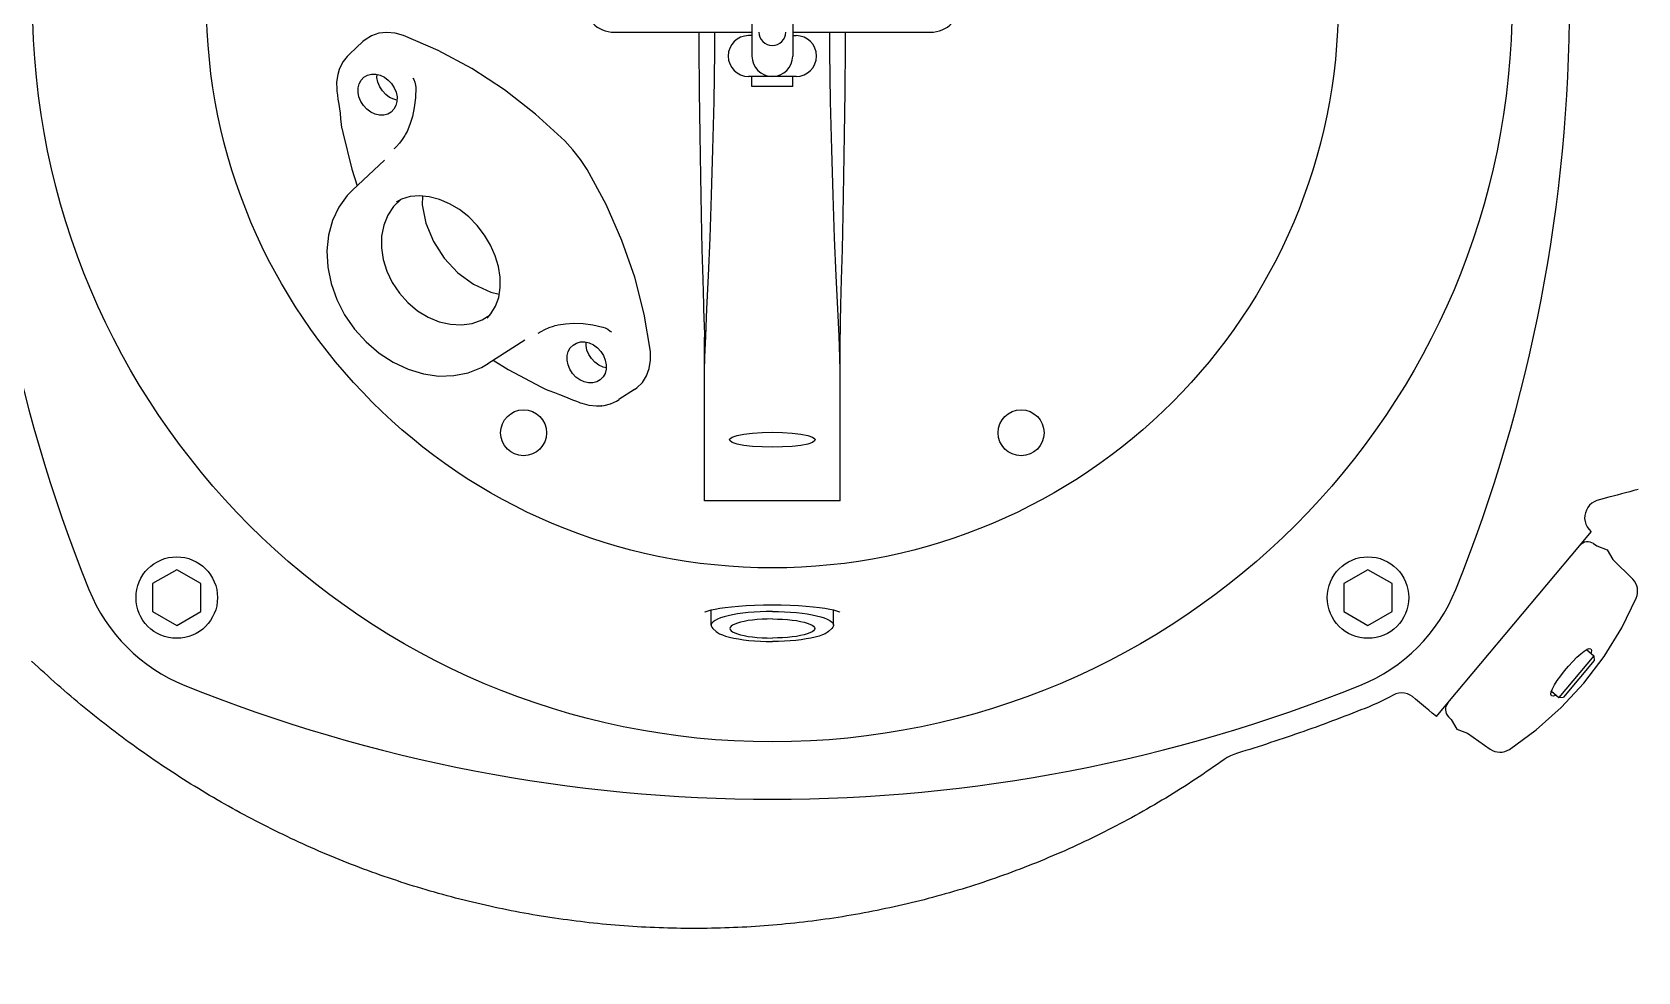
# Model space of a CAD drawing. Extents: x 0 to 216, y -5 to 280.
# Drawn here: x 119.1 to 124.65, y 199.98 to 203.22 of the extents above; entities that cross this region are included whole.
import ezdxf

# ---------------------------------------------------------------- set-up
doc = ezdxf.new("R2010")
doc.units = 0
doc.header["$LTSCALE"] = 10
doc.header["$MEASUREMENT"] = 0
doc.linetypes.add('SHORT_DASH', pattern=[0.125, 0.03125, -0.0625, 0.03125])
doc.layers.add('CADdetails-7-VERYFINE', color=7, linetype='CONTINUOUS')
doc.layers.add('CADdetails-9-EXTRAFINE', color=9, linetype='CONTINUOUS')
doc.styles.add('CADdetails-DIMENSIONS', font='ARIALN.TTF', dxfattribs={"height": 2.38})
doc.dimstyles.new('CADdetails-LEADER', dxfattribs={"dimtxt": 2.38, "dimasz": 2.38, "dimexe": 0.5, "dimexo": 1.5, "dimgap": 1, "dimtad": 0, "dimzin": 0, "dimdsep": 46, "dimtxsty": 'CADdetails-DIMENSIONS', "dimcen": 1, "dimclrd": 256, "dimclre": 256, "dimclrt": 256, "dimadec": 0, "dimazin": 0, "dimtfac": 1, "dimtdec": 4, "dimtofl": 0, "dimtmove": 0, "dimatfit": 3, "dimfxl": 1, "dimtolj": 1, "dimtzin": 0, "dimarcsym": 0})

msp = doc.modelspace()

# ---------------------------------------------------------------- linework, layer by layer
at = {"layer": 'CADdetails-9-EXTRAFINE', "linetype": 'Continuous'}
for p, q in [((121.5867, 203.2774), (121.5867, 203.1425)), ((121.7275, 203.2774), (121.7275, 203.1425)), ((120.2428, 203.1921), (120.1964, 203.1486)), ((120.2506, 203.1988), (120.2428, 203.1921)), ((120.2732, 203.2126), (120.2506, 203.1988)), ((120.2986, 203.2211), (120.2732, 203.2126)), ((120.3262, 203.2242), (120.2986, 203.2211)), ((120.3549, 203.2216), (120.3262, 203.2242)), ((120.3837, 203.2134), (120.3549, 203.2216)), ((120.5032, 203.1619), (120.3837, 203.2134)), ((121.1117, 203.2246), (121.5867, 203.2246)), ((121.4047, 203.174), (121.4045, 203.2246)), ((121.4583, 203.1568), (121.4587, 203.2246)), ((121.5867, 203.2129), (121.575, 203.2129)), ((121.7275, 203.2246), (122.2025, 203.2246)), ((121.7275, 203.2129), (121.7392, 203.2129)), ((121.8559, 203.1568), (121.8555, 203.2246)), ((121.9095, 203.174), (121.9097, 203.2246)), ((120.189, 203.1412), (120.1754, 203.1237)), ((120.1964, 203.1487), (120.189, 203.1412)), ((120.6197, 203.0991), (120.5032, 203.1619)), ((121.4058, 203.0199), (121.4047, 203.174)), ((121.4559, 202.9855), (121.4583, 203.1568)), ((121.8584, 202.9855), (121.8559, 203.1568)), ((121.9084, 203.0199), (121.9095, 203.174)), ((120.156, 203.0784), (120.1522, 203.0523)), ((120.1613, 203.0958), (120.156, 203.0784)), ((120.1645, 203.1036), (120.1613, 203.0956)), ((120.1613, 203.0956), (120.1613, 203.0958)), ((120.1754, 203.1237), (120.1645, 203.1036)), ((120.2468, 203.0693), (120.2588, 203.0762)), ((120.2588, 203.0762), (120.2725, 203.0798)), ((120.2725, 203.0798), (120.2874, 203.0799)), ((120.2874, 203.0799), (120.3025, 203.0764)), ((120.2917, 203.0679), (120.2919, 203.0788)), ((120.3025, 203.0764), (120.3172, 203.0695)), ((120.732, 203.0256), (120.6197, 203.0991)), ((121.7392, 203.0722), (121.575, 203.0722)), ((121.5867, 203.037), (121.5867, 203.0722)), ((121.7275, 203.037), (121.7275, 203.0722)), ((120.1522, 203.0523), (120.1528, 203.0267)), ((120.1528, 203.0267), (120.1534, 203.0211)), ((120.1534, 203.0211), (120.1543, 203.0138)), ((120.2265, 203.017), (120.2268, 203.0325)), ((120.2296, 203.0011), (120.2265, 203.017)), ((120.2268, 203.0325), (120.2304, 203.0469)), ((120.2304, 203.0469), (120.2372, 203.0593)), ((120.2372, 203.0593), (120.2468, 203.0693)), ((120.2948, 203.052), (120.2917, 203.0679)), ((120.3011, 203.0365), (120.2948, 203.052)), ((120.3103, 203.0222), (120.3011, 203.0365)), ((120.322, 203.0098), (120.3103, 203.0222)), ((120.3172, 203.0695), (120.3307, 203.0596)), ((120.3307, 203.0596), (120.3424, 203.0472)), ((120.3424, 203.0472), (120.3516, 203.0329)), ((120.3516, 203.0329), (120.3579, 203.0174)), ((120.3579, 203.0174), (120.361, 203.0015)), ((120.4156, 203.0677), (120.4172, 203.0647)), ((120.4172, 203.0647), (120.4186, 203.0619)), ((120.4186, 203.0619), (120.4223, 203.0525)), ((120.4223, 203.0525), (120.4247, 203.0424)), ((120.4247, 203.0424), (120.4255, 203.0339)), ((120.4255, 203.0339), (120.4247, 202.9986)), ((120.8391, 202.9422), (120.732, 203.0256)), ((121.4076, 202.8706), (121.4058, 203.0199)), ((121.7275, 203.037), (121.5867, 203.037)), ((121.9066, 202.8706), (121.9084, 203.0199)), ((120.1543, 203.0138), (120.1551, 203.0074)), ((120.1551, 203.0074), (120.157, 202.993)), ((120.157, 202.993), (120.1595, 202.9761)), ((120.1595, 202.9761), (120.162, 202.9605)), ((120.162, 202.9605), (120.1641, 202.9451)), ((120.2359, 202.9856), (120.2296, 203.0011)), ((120.2451, 202.9713), (120.2359, 202.9856)), ((120.2568, 202.9588), (120.2451, 202.9713)), ((120.3355, 202.9999), (120.322, 203.0098)), ((120.3502, 202.993), (120.3355, 202.9999)), ((120.3608, 202.9906), (120.3502, 202.993)), ((120.3571, 202.9716), (120.3503, 202.9591)), ((120.3607, 202.9859), (120.3571, 202.9716)), ((120.361, 203.0015), (120.3607, 202.9859)), ((120.4206, 202.9646), (120.414, 202.9336)), ((120.4247, 202.9986), (120.4206, 202.9646)), ((121.4521, 202.8197), (121.4559, 202.9855)), ((121.8621, 202.8197), (121.8584, 202.9855)), ((120.1641, 202.9451), (120.166, 202.9261)), ((120.166, 202.9261), (120.1682, 202.9057)), ((120.1682, 202.9057), (120.1697, 202.8962)), ((120.2703, 202.949), (120.2568, 202.9588)), ((120.285, 202.9421), (120.2703, 202.949)), ((120.3001, 202.9386), (120.285, 202.9421)), ((120.3149, 202.9386), (120.3001, 202.9386)), ((120.3287, 202.9422), (120.3149, 202.9386)), ((120.3407, 202.9492), (120.3287, 202.9422)), ((120.3503, 202.9591), (120.3407, 202.9492)), ((120.4053, 202.9056), (120.3955, 202.8822)), ((120.414, 202.9336), (120.4053, 202.9056)), ((120.94, 202.8496), (120.8391, 202.9422)), ((120.1697, 202.8962), (120.1702, 202.8936)), ((120.1702, 202.8936), (120.1733, 202.8783)), ((120.1733, 202.8783), (120.2046, 202.7522)), ((120.3788, 202.8542), (120.3691, 202.8415)), ((120.3877, 202.8678), (120.3788, 202.8542)), ((120.3905, 202.8726), (120.3877, 202.8678)), ((120.3935, 202.8783), (120.3905, 202.8726)), ((120.3955, 202.8822), (120.3935, 202.8783)), ((120.9684, 202.8188), (120.94, 202.8496)), ((121.4099, 202.7282), (121.4076, 202.8706)), ((121.9043, 202.7282), (121.9066, 202.8706)), ((120.3596, 202.8307), (120.3516, 202.8227)), ((120.3516, 202.8228), (120.3516, 202.8227)), ((120.3691, 202.8415), (120.3596, 202.8307)), ((120.9943, 202.7856), (120.9684, 202.8188)), ((121.4474, 202.6619), (121.4521, 202.8197)), ((121.8668, 202.6619), (121.8621, 202.8197)), ((120.2046, 202.7522), (120.2231, 202.6945)), ((120.3181, 202.7834), (120.2072, 202.6796)), ((121.0173, 202.7506), (120.9943, 202.7856)), ((121.0827, 202.6304), (121.0173, 202.7506)), ((121.4125, 202.5949), (121.4099, 202.7282)), ((121.9017, 202.5949), (121.9043, 202.7282)), ((120.1892, 202.661), (120.1602, 202.6208)), ((120.2073, 202.6797), (120.1892, 202.661)), ((120.3724, 202.646), (120.349, 202.6234)), ((120.3761, 202.648), (120.3584, 202.6385)), ((120.4058, 202.6573), (120.3761, 202.648)), ((120.4382, 202.6602), (120.4058, 202.6573)), ((120.4725, 202.657), (120.4382, 202.6602)), ((120.4489, 202.6593), (120.4483, 202.6294)), ((120.4483, 202.6294), (120.4609, 202.5651)), ((120.5076, 202.6478), (120.4725, 202.657)), ((120.5426, 202.6328), (120.5076, 202.6478)), ((120.5768, 202.6123), (120.5426, 202.6328)), ((121.1378, 202.5063), (121.0827, 202.6304)), ((121.4421, 202.5152), (121.4474, 202.6619)), ((121.8721, 202.5152), (121.8668, 202.6619)), ((120.1385, 202.5749), (120.1246, 202.5246)), ((120.1602, 202.6208), (120.1385, 202.5749)), ((120.329, 202.5933), (120.315, 202.5588)), ((120.349, 202.6234), (120.329, 202.5933)), ((120.6088, 202.587), (120.5768, 202.6123)), ((120.6379, 202.5574), (120.6088, 202.587)), ((121.4152, 202.475), (121.4125, 202.5949)), ((121.899, 202.475), (121.9017, 202.5949)), ((120.1246, 202.5246), (120.119, 202.4704)), ((120.3076, 202.521), (120.3069, 202.481)), ((120.315, 202.5588), (120.3076, 202.521)), ((120.4609, 202.5651), (120.4864, 202.5025)), ((120.6632, 202.5246), (120.6379, 202.5574)), ((120.684, 202.4896), (120.6632, 202.5246)), ((120.119, 202.4704), (120.122, 202.4143)), ((120.3069, 202.481), (120.313, 202.4401)), ((120.4864, 202.5025), (120.5237, 202.4447)), ((120.7002, 202.453), (120.684, 202.4896)), ((121.1819, 202.3795), (121.1378, 202.5063)), ((121.4179, 202.3709), (121.4152, 202.475)), ((121.4367, 202.3837), (121.4421, 202.5152)), ((121.8775, 202.3837), (121.8721, 202.5152)), ((121.8963, 202.3709), (121.899, 202.475)), ((120.122, 202.4143), (120.1334, 202.3579)), ((120.313, 202.4401), (120.3257, 202.3994)), ((120.5237, 202.4447), (120.5708, 202.3945)), ((120.7113, 202.4156), (120.7002, 202.453)), ((120.717, 202.3787), (120.7113, 202.4156)), ((120.1334, 202.3579), (120.153, 202.3026)), ((120.3257, 202.3994), (120.3446, 202.3603)), ((120.3446, 202.3603), (120.3691, 202.3239)), ((120.5708, 202.3945), (120.6254, 202.3546)), ((120.6254, 202.3546), (120.6847, 202.3269)), ((120.7173, 202.343), (120.717, 202.3787)), ((121.2147, 202.2513), (121.1819, 202.3795)), ((121.4202, 202.2833), (121.4179, 202.3709)), ((121.4314, 202.2699), (121.4367, 202.3837)), ((121.8828, 202.2699), (121.8775, 202.3837)), ((121.894, 202.2833), (121.8963, 202.3709)), ((120.153, 202.3026), (120.1801, 202.2495)), ((120.3691, 202.3239), (120.3985, 202.2913)), ((120.6847, 202.3269), (120.7138, 202.3202)), ((120.7014, 202.2788), (120.7121, 202.3094)), ((120.7121, 202.3094), (120.7173, 202.343)), ((120.1801, 202.2495), (120.2141, 202.2001)), ((120.3985, 202.2913), (120.4319, 202.2635)), ((120.4319, 202.2635), (120.4683, 202.2414)), ((120.4683, 202.2414), (120.5065, 202.2255)), ((120.6548, 202.232), (120.6824, 202.2491)), ((120.6717, 202.2374), (120.6853, 202.2523)), ((120.6853, 202.2523), (120.7014, 202.2788)), ((121.2358, 202.1228), (121.2147, 202.2513)), ((121.4217, 202.225), (121.4202, 202.2833)), ((121.4269, 202.1754), (121.4314, 202.2699)), ((121.8873, 202.1754), (121.8828, 202.2699)), ((121.8925, 202.225), (121.894, 202.2833)), ((120.2141, 202.2001), (120.2542, 202.1556)), ((120.5065, 202.2255), (120.5454, 202.2165)), ((120.5454, 202.2165), (120.5839, 202.2146)), ((120.5839, 202.2146), (120.6208, 202.2198)), ((120.6208, 202.2198), (120.6548, 202.232)), ((120.8489, 202.1862), (120.8585, 202.192)), ((120.8489, 202.1862), (120.8489, 202.1863)), ((120.8585, 202.192), (120.8713, 202.1987)), ((120.8713, 202.1987), (120.886, 202.205)), ((120.886, 202.205), (120.9013, 202.2104)), ((120.9013, 202.2104), (120.9067, 202.2119)), ((120.9067, 202.2119), (120.9129, 202.2135)), ((120.9129, 202.2135), (120.9172, 202.2144)), ((120.9172, 202.2144), (120.9423, 202.2183)), ((120.9423, 202.2183), (120.9715, 202.2199)), ((120.9715, 202.2199), (121.0033, 202.2189)), ((121.0033, 202.2189), (121.0372, 202.2146)), ((121.0372, 202.2146), (121.0716, 202.2069)), ((121.0716, 202.2069), (121.0797, 202.204)), ((121.0797, 202.204), (121.089, 202.1992)), ((121.089, 202.1992), (121.0972, 202.1934)), ((121.0972, 202.1934), (121.0995, 202.1914)), ((121.0995, 202.1914), (121.102, 202.1891)), ((121.4217, 202.225), (121.4221, 202.2058)), ((121.4221, 202.2058), (121.4223, 202.1888)), ((121.4223, 202.1888), (121.4224, 202.1739)), ((121.8918, 202.1739), (121.8919, 202.1888)), ((121.8919, 202.1888), (121.8921, 202.2058)), ((121.8921, 202.2058), (121.8925, 202.225)), ((120.2542, 202.1556), (120.2992, 202.117)), ((120.6751, 202.0808), (120.8026, 202.1632)), ((120.9525, 202.1226), (120.9593, 202.1351)), ((120.9593, 202.1351), (120.9689, 202.1451)), ((120.9689, 202.1451), (120.9809, 202.152)), ((120.9809, 202.152), (120.9946, 202.1556)), ((120.9946, 202.1556), (121.0095, 202.1556)), ((121.0095, 202.1556), (121.0246, 202.1521)), ((121.0138, 202.1437), (121.014, 202.1546)), ((121.0169, 202.1278), (121.0138, 202.1437)), ((121.0246, 202.1521), (121.0393, 202.1453)), ((121.0393, 202.1453), (121.0528, 202.1354)), ((121.0528, 202.1354), (121.0644, 202.123)), ((121.4224, 202.1739), (121.4225, 202.1611)), ((121.4225, 201.6073), (121.4225, 202.1718)), ((121.4225, 202.1611), (121.4225, 202.1501)), ((121.4225, 202.1409), (121.4225, 202.1334)), ((121.4237, 202.1036), (121.4269, 202.1754)), ((121.8905, 202.1036), (121.8873, 202.1754)), ((121.8917, 202.1611), (121.8918, 202.1739)), ((121.8917, 202.1501), (121.8917, 202.1611)), ((121.8917, 201.6073), (121.8917, 202.1501)), ((120.2992, 202.117), (120.348, 202.0854)), ((120.348, 202.0854), (120.3995, 202.0613)), ((120.6526, 202.0678), (120.6752, 202.0809)), ((120.6934, 202.0926), (120.7449, 202.0607)), ((120.9486, 202.0928), (120.9488, 202.1083)), ((120.9517, 202.0768), (120.9486, 202.0928)), ((120.9488, 202.1083), (120.9525, 202.1226)), ((120.958, 202.0613), (120.9517, 202.0768)), ((121.0232, 202.1123), (121.0169, 202.1278)), ((121.0324, 202.098), (121.0232, 202.1123)), ((121.0441, 202.0855), (121.0324, 202.098)), ((121.0576, 202.0756), (121.0441, 202.0855)), ((121.0723, 202.0688), (121.0576, 202.0756)), ((121.0644, 202.123), (121.0737, 202.1086)), ((121.0737, 202.1086), (121.08, 202.0931)), ((121.08, 202.0931), (121.0831, 202.0772)), ((121.0831, 202.0772), (121.0828, 202.0617)), ((121.2322, 202.0645), (121.2367, 202.0929)), ((121.2367, 202.0929), (121.2358, 202.1228)), ((121.4225, 202.0563), (121.4237, 202.1036)), ((121.8917, 202.0563), (121.8905, 202.1036)), ((120.3995, 202.0613), (120.4526, 202.0454)), ((120.4526, 202.0454), (120.5059, 202.0381)), ((120.5059, 202.0381), (120.5574, 202.0395)), ((120.5574, 202.0395), (120.6068, 202.0494)), ((120.6068, 202.0494), (120.6526, 202.0678)), ((120.7449, 202.0607), (120.8597, 201.9998)), ((120.9672, 202.047), (120.958, 202.0613)), ((120.9789, 202.0346), (120.9672, 202.047)), ((120.9924, 202.0247), (120.9789, 202.0346)), ((121.0071, 202.0178), (120.9924, 202.0247)), ((121.0222, 202.0143), (121.0071, 202.0178)), ((121.0508, 202.018), (121.037, 202.0144)), ((121.0628, 202.0249), (121.0508, 202.018)), ((121.0724, 202.0349), (121.0628, 202.0249)), ((121.0829, 202.0663), (121.0723, 202.0688)), ((121.0792, 202.0473), (121.0724, 202.0349)), ((121.0828, 202.0617), (121.0792, 202.0473)), ((121.2082, 202.0158), (121.2226, 202.0385)), ((121.2226, 202.0385), (121.2322, 202.0645)), ((120.8597, 201.9998), (120.8738, 201.9931)), ((120.8738, 201.9931), (120.8762, 201.992)), ((120.8762, 201.992), (120.885, 201.9882)), ((120.885, 201.9882), (120.9043, 201.9811)), ((120.9043, 201.9811), (120.9223, 201.9747)), ((120.9223, 201.9747), (120.9367, 201.9689)), ((120.9367, 201.9689), (120.9513, 201.9627)), ((120.9513, 201.9627), (120.9672, 201.9562)), ((121.037, 202.0144), (121.0222, 202.0143)), ((121.181, 201.9913), (121.1275, 201.9568)), ((121.181, 201.9913), (121.1893, 201.9973)), ((121.1893, 201.9973), (121.2082, 202.0158)), ((120.9672, 201.9562), (120.9805, 201.9509)), ((120.9805, 201.9509), (120.9865, 201.9486)), ((120.9865, 201.9486), (120.9934, 201.946)), ((120.9934, 201.946), (120.9987, 201.944)), ((120.9987, 201.944), (121.0234, 201.9372)), ((121.0234, 201.9372), (121.0496, 201.9346)), ((121.0496, 201.9346), (121.0678, 201.9355)), ((121.0676, 201.9355), (121.0762, 201.9368)), ((121.0678, 201.9355), (121.0676, 201.9355)), ((121.0762, 201.9368), (121.0982, 201.9425)), ((121.0982, 201.9425), (121.1186, 201.9515)), ((121.1186, 201.9515), (121.1276, 201.9568)), ((121.5089, 201.819), (121.5099, 201.8212)), ((121.5099, 201.815), (121.5089, 201.819)), ((121.5099, 201.8212), (121.5185, 201.8272)), ((121.5185, 201.8089), (121.5099, 201.815)), ((121.5185, 201.8272), (121.5351, 201.8327)), ((121.5351, 201.8034), (121.5185, 201.8089)), ((121.5351, 201.8327), (121.5588, 201.8373)), ((121.5588, 201.7988), (121.5351, 201.8034)), ((121.5588, 201.8373), (121.5882, 201.8409)), ((121.5882, 201.7953), (121.5588, 201.7988)), ((121.5882, 201.8409), (121.6216, 201.8431)), ((121.6216, 201.7931), (121.5882, 201.7953)), ((121.6216, 201.8431), (121.6571, 201.8438)), ((121.6571, 201.8438), (121.6926, 201.8431)), ((121.6926, 201.8431), (121.726, 201.8409)), ((121.726, 201.7953), (121.6926, 201.7931)), ((121.726, 201.8409), (121.7554, 201.8373)), ((121.7554, 201.7988), (121.726, 201.7953)), ((121.7554, 201.8373), (121.7791, 201.8327)), ((121.7791, 201.8034), (121.7554, 201.7988)), ((121.7791, 201.8327), (121.7958, 201.8272)), ((121.7958, 201.8089), (121.7791, 201.8034)), ((121.7958, 201.8272), (121.8043, 201.8212)), ((121.8043, 201.815), (121.7958, 201.8089)), ((121.8043, 201.8212), (121.8053, 201.819)), ((121.8053, 201.819), (121.8043, 201.815)), ((121.6571, 201.7923), (121.6216, 201.7931)), ((121.6926, 201.7931), (121.6571, 201.7923)), ((124.5891, 201.6312), (124.5747, 201.6273)), ((124.6035, 201.635), (124.5891, 201.6312)), ((124.6179, 201.6387), (124.6035, 201.635)), ((124.6324, 201.6425), (124.6179, 201.6387)), ((124.6468, 201.6462), (124.6324, 201.6425)), ((121.8917, 201.6073), (121.4225, 201.6073)), ((124.4682, 201.5756), (124.4647, 201.5662)), ((124.4732, 201.5843), (124.4682, 201.5756)), ((124.4795, 201.5921), (124.4732, 201.5843)), ((124.4871, 201.5988), (124.4795, 201.5921)), ((124.4956, 201.6042), (124.4871, 201.5988)), ((124.5047, 201.6082), (124.4956, 201.6042)), ((124.5171, 201.6118), (124.5047, 201.6082)), ((124.546, 201.6196), (124.5171, 201.6118)), ((124.5603, 201.6235), (124.546, 201.6196)), ((124.5747, 201.6273), (124.5603, 201.6235)), ((124.4627, 201.5563), (124.4623, 201.5463)), ((124.4623, 201.5463), (124.4635, 201.5363)), ((124.4647, 201.5662), (124.4627, 201.5563)), ((124.4635, 201.5363), (124.4662, 201.5266)), ((124.4662, 201.5266), (124.4705, 201.5175)), ((124.4458, 201.4533), (124.4848, 201.4999)), ((124.4705, 201.5175), (124.4763, 201.5091)), ((124.4763, 201.5091), (124.4848, 201.4999)), ((123.9897, 200.9097), (124.4458, 201.4533)), ((124.493, 201.4596), (124.504, 201.4518)), ((124.504, 201.4518), (124.5406, 201.4385)), ((124.5406, 201.4385), (124.56, 201.4048)), ((119.6003, 201.3696), (119.517, 201.3215)), ((119.6837, 201.3215), (119.6003, 201.3696)), ((123.7139, 201.3696), (123.6305, 201.3215)), ((123.7972, 201.3215), (123.7139, 201.3696)), ((124.56, 201.4048), (124.6282, 201.3366)), ((119.517, 201.3215), (119.517, 201.2253)), ((119.6837, 201.2253), (119.6837, 201.3215)), ((123.6305, 201.3215), (123.6305, 201.2253)), ((123.7972, 201.2253), (123.7972, 201.3215)), ((121.4944, 201.2393), (121.516, 201.2417)), ((121.516, 201.2417), (121.5402, 201.2439)), ((121.5402, 201.2439), (121.5669, 201.2457)), ((121.5669, 201.2457), (121.5959, 201.247)), ((121.5959, 201.247), (121.6271, 201.2478)), ((121.6271, 201.2478), (121.6571, 201.2481)), ((121.6571, 201.2481), (121.6871, 201.2478)), ((121.6871, 201.2478), (121.7183, 201.247)), ((121.7183, 201.247), (121.7473, 201.2457)), ((121.7473, 201.2457), (121.774, 201.2439)), ((121.774, 201.2439), (121.7982, 201.2417)), ((121.7982, 201.2417), (121.8198, 201.2393)), ((124.5902, 201.1689), (124.6407, 201.2718)), ((119.517, 201.2253), (119.6003, 201.1772)), ((119.6003, 201.1772), (119.6837, 201.2253)), ((121.4249, 201.2237), (121.4246, 201.2235)), ((121.4246, 201.2235), (121.4249, 201.2236)), ((121.4249, 201.2236), (121.4285, 201.2252)), ((121.4285, 201.2252), (121.4355, 201.2277)), ((121.4355, 201.2277), (121.4458, 201.2306)), ((121.4458, 201.2306), (121.4591, 201.2336)), ((121.446, 201.1781), (121.446, 201.2306)), ((121.4484, 201.1852), (121.4463, 201.1805)), ((121.4527, 201.1899), (121.4484, 201.1852)), ((121.4591, 201.1945), (121.4527, 201.1899)), ((121.4591, 201.2336), (121.4754, 201.2365)), ((121.4676, 201.1989), (121.4591, 201.1945)), ((121.4779, 201.2031), (121.4676, 201.1989)), ((121.4754, 201.2365), (121.4944, 201.2393)), ((121.4902, 201.2071), (121.4779, 201.2031)), ((121.5041, 201.2107), (121.4902, 201.2071)), ((121.5196, 201.214), (121.5041, 201.2107)), ((121.5365, 201.217), (121.5196, 201.214)), ((121.5364, 201.1853), (121.5273, 201.1819)), ((121.5474, 201.1885), (121.5364, 201.1853)), ((121.5546, 201.2195), (121.5365, 201.217)), ((121.5599, 201.1913), (121.5474, 201.1885)), ((121.5738, 201.2216), (121.5546, 201.2195)), ((121.5738, 201.1937), (121.5599, 201.1913)), ((121.5939, 201.2233), (121.5738, 201.2216)), ((121.589, 201.1958), (121.5738, 201.1937)), ((121.6051, 201.1974), (121.589, 201.1958)), ((121.6146, 201.2245), (121.5939, 201.2233)), ((121.622, 201.1986), (121.6051, 201.1974)), ((121.6357, 201.2252), (121.6146, 201.2245)), ((121.6394, 201.1993), (121.622, 201.1986)), ((121.6571, 201.2255), (121.6357, 201.2252)), ((121.6571, 201.1996), (121.6394, 201.1993)), ((121.6571, 201.2255), (121.6785, 201.2252)), ((121.6571, 201.1996), (121.6748, 201.1993)), ((121.6748, 201.1993), (121.6922, 201.1986)), ((121.6785, 201.2252), (121.6996, 201.2245)), ((121.6922, 201.1986), (121.7091, 201.1974)), ((121.6996, 201.2245), (121.7203, 201.2233)), ((121.7091, 201.1974), (121.7252, 201.1958)), ((121.7203, 201.2233), (121.7404, 201.2216)), ((121.7252, 201.1958), (121.7404, 201.1937)), ((121.7404, 201.2216), (121.7596, 201.2195)), ((121.7404, 201.1937), (121.7543, 201.1913)), ((121.7543, 201.1913), (121.7668, 201.1885)), ((121.7596, 201.2195), (121.7777, 201.217)), ((121.7668, 201.1885), (121.7778, 201.1853)), ((121.7777, 201.217), (121.7946, 201.214)), ((121.7778, 201.1853), (121.7869, 201.1819)), ((121.7946, 201.214), (121.8101, 201.2107)), ((121.8101, 201.2107), (121.824, 201.2071)), ((121.8198, 201.2393), (121.8388, 201.2365)), ((121.824, 201.2071), (121.8363, 201.2031)), ((121.8363, 201.2031), (121.8466, 201.1989)), ((121.8388, 201.2365), (121.8551, 201.2336)), ((121.8466, 201.1989), (121.8551, 201.1945)), ((121.8551, 201.2336), (121.8684, 201.2306)), ((121.8551, 201.1945), (121.8615, 201.1899)), ((121.8615, 201.1899), (121.8658, 201.1852)), ((121.8658, 201.1852), (121.8679, 201.1805)), ((121.8682, 201.1781), (121.8682, 201.2306)), ((121.8684, 201.2306), (121.8787, 201.2277)), ((121.8787, 201.2277), (121.8857, 201.2252)), ((121.8857, 201.2252), (121.8893, 201.2236)), ((121.8893, 201.2236), (121.8897, 201.2234)), ((123.6305, 201.2253), (123.7139, 201.1772)), ((123.7139, 201.1772), (123.7972, 201.2253)), ((121.4463, 201.1805), (121.446, 201.1781)), ((121.446, 201.1781), (121.4463, 201.1757)), ((121.4463, 201.1757), (121.4484, 201.1709)), ((121.4484, 201.1709), (121.4517, 201.1671)), ((121.4631, 201.1563), (121.4517, 201.1671)), ((121.4631, 201.1563), (121.4675, 201.1528)), ((121.4675, 201.1528), (121.475, 201.1484)), ((121.475, 201.1484), (121.4844, 201.1442)), ((121.4844, 201.1442), (121.4958, 201.1403)), ((121.4958, 201.1403), (121.5089, 201.1367)), ((121.5089, 201.1367), (121.5237, 201.1334)), ((121.5116, 201.1706), (121.5105, 201.1666)), ((121.5105, 201.1666), (121.5116, 201.1627)), ((121.5148, 201.1745), (121.5116, 201.1706)), ((121.5116, 201.1627), (121.5148, 201.1588)), ((121.52, 201.1783), (121.5148, 201.1745)), ((121.5148, 201.1588), (121.52, 201.155)), ((121.5273, 201.1819), (121.52, 201.1783)), ((121.52, 201.155), (121.5273, 201.1513)), ((121.5237, 201.1334), (121.5399, 201.1304)), ((121.5273, 201.1513), (121.5364, 201.1479)), ((121.5364, 201.1479), (121.5474, 201.1448)), ((121.5399, 201.1304), (121.5574, 201.1279)), ((121.5474, 201.1448), (121.5599, 201.142)), ((121.5599, 201.142), (121.5738, 201.1395)), ((121.5738, 201.1395), (121.589, 201.1375)), ((121.589, 201.1375), (121.6051, 201.1359)), ((121.6051, 201.1359), (121.622, 201.1347)), ((121.622, 201.1347), (121.6394, 201.134)), ((121.6394, 201.134), (121.6571, 201.1337)), ((121.6748, 201.134), (121.6571, 201.1337)), ((121.6922, 201.1347), (121.6748, 201.134)), ((121.7091, 201.1359), (121.6922, 201.1347)), ((121.7252, 201.1375), (121.7091, 201.1359)), ((121.7404, 201.1395), (121.7252, 201.1375)), ((121.7543, 201.142), (121.7404, 201.1395)), ((121.7668, 201.1448), (121.7543, 201.142)), ((121.7743, 201.1304), (121.7568, 201.1279)), ((121.7778, 201.1479), (121.7668, 201.1448)), ((121.7905, 201.1334), (121.7743, 201.1304)), ((121.7869, 201.1513), (121.7778, 201.1479)), ((121.7869, 201.1819), (121.7942, 201.1783)), ((121.7942, 201.155), (121.7869, 201.1513)), ((121.8053, 201.1367), (121.7905, 201.1334)), ((121.7942, 201.1783), (121.7995, 201.1745)), ((121.7995, 201.1588), (121.7942, 201.155)), ((121.7995, 201.1745), (121.8026, 201.1706)), ((121.8026, 201.1627), (121.7995, 201.1588)), ((121.8026, 201.1706), (121.8037, 201.1666)), ((121.8037, 201.1666), (121.8026, 201.1627)), ((121.8184, 201.1403), (121.8053, 201.1367)), ((121.8298, 201.1442), (121.8184, 201.1403)), ((121.8393, 201.1484), (121.8298, 201.1442)), ((121.8467, 201.1528), (121.8393, 201.1484)), ((121.8511, 201.1563), (121.8467, 201.1528)), ((121.8511, 201.1563), (121.8625, 201.1671)), ((121.8658, 201.1709), (121.8625, 201.1671)), ((121.8679, 201.1757), (121.8658, 201.1709)), ((121.8679, 201.1805), (121.8682, 201.1781)), ((121.8682, 201.1781), (121.8679, 201.1757)), ((124.5295, 201.0704), (124.5902, 201.1689)), ((121.5574, 201.1279), (121.576, 201.1257)), ((121.576, 201.1257), (121.5955, 201.1241)), ((121.5955, 201.1241), (121.6156, 201.1228)), ((121.6156, 201.1228), (121.6363, 201.1221)), ((121.6363, 201.1221), (121.6571, 201.1219)), ((121.6779, 201.1221), (121.6571, 201.1219)), ((121.6986, 201.1228), (121.6779, 201.1221)), ((121.7187, 201.1241), (121.6986, 201.1228)), ((121.7382, 201.1257), (121.7187, 201.1241)), ((121.7568, 201.1279), (121.7382, 201.1257)), ((124.4355, 201.0675), (124.4488, 201.0796)), ((124.4488, 201.0796), (124.4604, 201.0889)), ((124.4604, 201.0889), (124.4705, 201.0951)), ((124.4684, 201.0937), (124.4937, 201.0725)), ((124.4705, 201.0951), (124.4783, 201.0976)), ((124.4783, 201.0976), (124.4835, 201.0964)), ((124.4835, 201.0964), (124.4857, 201.0915)), ((124.485, 201.083), (124.4842, 201.0805)), ((124.4857, 201.0915), (124.485, 201.083)), ((119.1102, 201.0439), (119.0992, 201.0543)), ((119.1212, 201.0336), (119.1102, 201.0439)), ((119.1323, 201.0233), (119.1212, 201.0336)), ((119.1435, 201.0131), (119.1323, 201.0233)), ((124.4937, 201.0725), (124.3731, 200.9287)), ((124.3797, 201.0035), (124.393, 201.0205)), ((124.4952, 201.056), (124.3896, 200.9302)), ((124.393, 201.0205), (124.4068, 201.037)), ((124.4068, 201.037), (124.4212, 201.0529)), ((124.4212, 201.0529), (124.4355, 201.0675)), ((124.4597, 200.9785), (124.5295, 201.0704)), ((124.4937, 201.0725), (124.4952, 201.056)), ((119.1547, 201.0029), (119.1435, 201.0131)), ((119.1659, 200.9928), (119.1547, 201.0029)), ((119.1772, 200.9827), (119.1659, 200.9928)), ((119.1885, 200.9726), (119.1772, 200.9827)), ((119.1998, 200.9626), (119.1885, 200.9726)), ((124.3512, 200.9587), (124.3582, 200.9717)), ((124.3582, 200.9717), (124.3679, 200.9869)), ((124.3679, 200.9869), (124.3797, 201.0035)), ((124.3813, 200.8938), (124.4597, 200.9785)), ((119.2113, 200.9527), (119.1998, 200.9626)), ((119.2227, 200.9428), (119.2113, 200.9527)), ((119.2342, 200.933), (119.2227, 200.9428)), ((119.2457, 200.9232), (119.2342, 200.933)), ((119.2573, 200.9134), (119.2457, 200.9232)), ((119.2689, 200.9037), (119.2573, 200.9134)), ((123.7466, 200.9091), (123.7323, 200.9026)), ((123.7608, 200.9158), (123.7466, 200.9091)), ((123.7748, 200.9228), (123.7608, 200.9158)), ((123.7888, 200.9302), (123.7748, 200.9228)), ((123.8012, 200.9371), (123.7888, 200.9302)), ((123.8104, 200.9409), (123.8012, 200.9371)), ((123.8203, 200.9433), (123.8104, 200.9409)), ((123.8304, 200.9441), (123.8203, 200.9433)), ((123.8405, 200.9432), (123.8304, 200.9441)), ((123.8502, 200.9408), (123.8405, 200.9432)), ((123.8596, 200.9368), (123.8502, 200.9408)), ((123.868, 200.9314), (123.8596, 200.9368)), ((123.8783, 200.9229), (123.868, 200.9314)), ((123.9129, 200.8939), (123.8783, 200.9229)), ((123.9507, 200.8632), (123.9897, 200.9097)), ((124.3457, 200.9395), (124.3468, 200.9477)), ((124.3478, 200.9347), (124.3457, 200.9395)), ((124.3468, 200.9477), (124.3512, 200.9587)), ((124.3477, 200.95), (124.3731, 200.9287)), ((124.353, 200.9333), (124.3478, 200.9347)), ((124.3612, 200.9355), (124.353, 200.9333)), ((124.3636, 200.9367), (124.3612, 200.9355)), ((124.3731, 200.9287), (124.3896, 200.9302)), ((119.2806, 200.8941), (119.2689, 200.9037)), ((119.2923, 200.8845), (119.2806, 200.8941)), ((119.3041, 200.875), (119.2923, 200.8845)), ((119.3159, 200.8655), (119.3041, 200.875)), ((119.3277, 200.8561), (119.3159, 200.8655)), ((119.3396, 200.8467), (119.3277, 200.8561)), ((123.6054, 200.8528), (123.5913, 200.8475)), ((123.6195, 200.8581), (123.6054, 200.8528)), ((123.6336, 200.8635), (123.6195, 200.8581)), ((123.6476, 200.8689), (123.6336, 200.8635)), ((123.6617, 200.8744), (123.6476, 200.8689)), ((123.6757, 200.8799), (123.6617, 200.8744)), ((123.6897, 200.8854), (123.6757, 200.8799)), ((123.7038, 200.891), (123.6897, 200.8854)), ((123.7179, 200.8967), (123.7038, 200.891)), ((123.7323, 200.9026), (123.7179, 200.8967)), ((123.9244, 200.8843), (123.9129, 200.8939)), ((123.9357, 200.8747), (123.9244, 200.8843)), ((123.9507, 200.8632), (123.9357, 200.8747)), ((123.9918, 200.8623), (124.0013, 200.8527)), ((124.0013, 200.8527), (124.0207, 200.819)), ((124.2949, 200.8169), (124.3813, 200.8938)), ((119.3515, 200.8374), (119.3396, 200.8467)), ((119.3634, 200.8281), (119.3515, 200.8374)), ((119.3754, 200.8189), (119.3634, 200.8281)), ((119.3875, 200.8097), (119.3754, 200.8189)), ((119.3995, 200.8006), (119.3875, 200.8097)), ((119.4117, 200.7916), (119.3995, 200.8006)), ((123.4636, 200.8015), (123.4493, 200.7966)), ((123.4778, 200.8064), (123.4636, 200.8015)), ((123.4921, 200.8114), (123.4778, 200.8064)), ((123.5063, 200.8165), (123.4921, 200.8114)), ((123.5205, 200.8215), (123.5063, 200.8165)), ((123.5347, 200.8266), (123.5205, 200.8215)), ((123.5488, 200.8318), (123.5347, 200.8266)), ((123.563, 200.837), (123.5488, 200.8318)), ((123.5771, 200.8422), (123.563, 200.837)), ((123.5913, 200.8475), (123.5771, 200.8422)), ((124.0207, 200.819), (124.0573, 200.8057)), ((124.0573, 200.8057), (124.1363, 200.7504)), ((124.2023, 200.7494), (124.2949, 200.8169)), ((119.4238, 200.7826), (119.4117, 200.7916)), ((119.436, 200.7736), (119.4238, 200.7826)), ((119.4483, 200.7647), (119.436, 200.7736)), ((119.4605, 200.7559), (119.4483, 200.7647)), ((119.4728, 200.7471), (119.4605, 200.7559)), ((119.4852, 200.7383), (119.4728, 200.7471)), ((123.2917, 200.7451), (123.2772, 200.7406)), ((123.3061, 200.7495), (123.2917, 200.7451)), ((123.3204, 200.7541), (123.3061, 200.7495)), ((123.3348, 200.7586), (123.3204, 200.7541)), ((123.3492, 200.7632), (123.3348, 200.7586)), ((123.3635, 200.7679), (123.3492, 200.7632)), ((123.3779, 200.7726), (123.3635, 200.7679)), ((123.3922, 200.7773), (123.3779, 200.7726)), ((123.4065, 200.782), (123.3922, 200.7773)), ((123.4208, 200.7868), (123.4065, 200.782)), ((123.4351, 200.7917), (123.4208, 200.7868)), ((123.4493, 200.7966), (123.4351, 200.7917)), ((119.4976, 200.7297), (119.4852, 200.7383)), ((119.51, 200.721), (119.4976, 200.7297)), ((119.5225, 200.7125), (119.51, 200.721)), ((119.535, 200.7039), (119.5225, 200.7125)), ((119.5475, 200.6955), (119.535, 200.7039)), ((119.5601, 200.6871), (119.5475, 200.6955)), ((119.5727, 200.6787), (119.5601, 200.6871)), ((123.1807, 200.6887), (123.1683, 200.6801)), ((123.1931, 200.6974), (123.1807, 200.6887)), ((123.2056, 200.7062), (123.1931, 200.6974)), ((123.2175, 200.7146), (123.2056, 200.7062)), ((123.2281, 200.7214), (123.2175, 200.7146)), ((123.2391, 200.7272), (123.2281, 200.7214)), ((123.2504, 200.7321), (123.2391, 200.7272)), ((123.2629, 200.7362), (123.2504, 200.7321)), ((123.2772, 200.7406), (123.2629, 200.7362)), ((119.5854, 200.6704), (119.5727, 200.6787)), ((119.5981, 200.6622), (119.5854, 200.6704)), ((119.6108, 200.654), (119.5981, 200.6622)), ((119.6236, 200.6459), (119.6108, 200.654)), ((119.6364, 200.6378), (119.6236, 200.6459)), ((119.6492, 200.6298), (119.6364, 200.6378)), ((123.1053, 200.638), (123.0926, 200.6297)), ((123.118, 200.6463), (123.1053, 200.638)), ((123.1306, 200.6546), (123.118, 200.6463)), ((123.1432, 200.6631), (123.1306, 200.6546)), ((123.1558, 200.6716), (123.1432, 200.6631)), ((123.1683, 200.6801), (123.1558, 200.6716)), ((119.6621, 200.6219), (119.6492, 200.6298)), ((119.675, 200.614), (119.6621, 200.6219)), ((119.6879, 200.6061), (119.675, 200.614)), ((119.7009, 200.5983), (119.6879, 200.6061)), ((119.7139, 200.5906), (119.7009, 200.5983)), ((119.727, 200.5829), (119.7139, 200.5906)), ((119.74, 200.5753), (119.727, 200.5829)), ((119.7532, 200.5678), (119.74, 200.5753)), ((123.0156, 200.5816), (123.0026, 200.5738)), ((123.0285, 200.5895), (123.0156, 200.5816)), ((123.0414, 200.5974), (123.0285, 200.5895)), ((123.0543, 200.6054), (123.0414, 200.5974)), ((123.0671, 200.6134), (123.0543, 200.6054)), ((123.0799, 200.6216), (123.0671, 200.6134)), ((123.0926, 200.6297), (123.0799, 200.6216)), ((119.7663, 200.5603), (119.7532, 200.5678)), ((119.7795, 200.5529), (119.7663, 200.5603)), ((119.7927, 200.5455), (119.7795, 200.5529)), ((119.8059, 200.5382), (119.7927, 200.5455)), ((119.8192, 200.5309), (119.8059, 200.5382)), ((119.8325, 200.5237), (119.8192, 200.5309)), ((119.8459, 200.5166), (119.8325, 200.5237)), ((122.9107, 200.5209), (122.8974, 200.5137)), ((122.9239, 200.5283), (122.9107, 200.5209)), ((122.9371, 200.5357), (122.9239, 200.5283)), ((122.9503, 200.5432), (122.9371, 200.5357)), ((122.9634, 200.5508), (122.9503, 200.5432)), ((122.9765, 200.5584), (122.9634, 200.5508)), ((122.9896, 200.566), (122.9765, 200.5584)), ((123.0026, 200.5738), (122.9896, 200.566)), ((119.8592, 200.5095), (119.8459, 200.5166)), ((119.8727, 200.5025), (119.8592, 200.5095)), ((119.8861, 200.4955), (119.8727, 200.5025)), ((119.8996, 200.4886), (119.8861, 200.4955)), ((119.9131, 200.4818), (119.8996, 200.4886)), ((119.9266, 200.475), (119.9131, 200.4818)), ((119.9402, 200.4683), (119.9266, 200.475)), ((119.9537, 200.4617), (119.9402, 200.4683)), ((122.8036, 200.4644), (122.79, 200.4577)), ((122.8171, 200.4713), (122.8036, 200.4644)), ((122.8305, 200.4782), (122.8171, 200.4713)), ((122.844, 200.4851), (122.8305, 200.4782)), ((122.8574, 200.4922), (122.844, 200.4851)), ((122.8708, 200.4993), (122.8574, 200.4922)), ((122.8841, 200.5064), (122.8708, 200.4993)), ((122.8974, 200.5137), (122.8841, 200.5064)), ((119.9674, 200.4551), (119.9537, 200.4617)), ((119.981, 200.4485), (119.9674, 200.4551)), ((119.9947, 200.4421), (119.981, 200.4485)), ((120.0084, 200.4357), (119.9947, 200.4421)), ((120.0222, 200.4293), (120.0084, 200.4357)), ((120.0359, 200.423), (120.0222, 200.4293)), ((120.0497, 200.4168), (120.0359, 200.423)), ((120.0635, 200.4107), (120.0497, 200.4168)), ((120.0774, 200.4046), (120.0635, 200.4107)), ((122.6943, 200.4121), (122.6805, 200.4059)), ((122.7081, 200.4184), (122.6943, 200.4121)), ((122.7218, 200.4248), (122.7081, 200.4184)), ((122.7355, 200.4312), (122.7218, 200.4248)), ((122.7492, 200.4377), (122.7355, 200.4312)), ((122.7628, 200.4443), (122.7492, 200.4377)), ((122.7764, 200.4509), (122.7628, 200.4443)), ((122.79, 200.4577), (122.7764, 200.4509)), ((120.0913, 200.3985), (120.0774, 200.4046)), ((120.1052, 200.3926), (120.0913, 200.3985)), ((120.1191, 200.3867), (120.1052, 200.3926)), ((120.1331, 200.3808), (120.1191, 200.3867)), ((120.1471, 200.3751), (120.1331, 200.3808)), ((120.1611, 200.3694), (120.1471, 200.3751)), ((120.1751, 200.3637), (120.1611, 200.3694)), ((120.1892, 200.3581), (120.1751, 200.3637)), ((120.2033, 200.3526), (120.1892, 200.3581)), ((122.5691, 200.3583), (122.555, 200.3527)), ((122.5831, 200.364), (122.5691, 200.3583)), ((122.5971, 200.3698), (122.5831, 200.364)), ((122.6111, 200.3757), (122.5971, 200.3698)), ((122.625, 200.3816), (122.6111, 200.3757)), ((122.6389, 200.3875), (122.625, 200.3816)), ((122.6528, 200.3936), (122.6389, 200.3875)), ((122.6667, 200.3997), (122.6528, 200.3936)), ((122.6805, 200.4059), (122.6667, 200.3997)), ((120.2174, 200.3472), (120.2033, 200.3526)), ((120.2316, 200.3418), (120.2174, 200.3472)), ((120.2457, 200.3364), (120.2316, 200.3418)), ((120.2599, 200.3312), (120.2457, 200.3364)), ((120.2742, 200.326), (120.2599, 200.3312)), ((120.2884, 200.3209), (120.2742, 200.326)), ((120.3027, 200.3158), (120.2884, 200.3209)), ((120.317, 200.3108), (120.3027, 200.3158)), ((120.3313, 200.3059), (120.317, 200.3108)), ((120.3456, 200.3011), (120.3313, 200.3059)), ((120.36, 200.2963), (120.3456, 200.3011)), ((122.413, 200.3002), (122.3987, 200.2953)), ((122.4273, 200.3051), (122.413, 200.3002)), ((122.4416, 200.3101), (122.4273, 200.3051)), ((122.4559, 200.3152), (122.4416, 200.3101)), ((122.4701, 200.3204), (122.4559, 200.3152)), ((122.4843, 200.3256), (122.4701, 200.3204)), ((122.4985, 200.3309), (122.4843, 200.3256)), ((122.5127, 200.3362), (122.4985, 200.3309)), ((122.5268, 200.3417), (122.5127, 200.3362)), ((122.5409, 200.3472), (122.5268, 200.3417)), ((122.555, 200.3527), (122.5409, 200.3472)), ((120.3744, 200.2915), (120.36, 200.2963)), ((120.3888, 200.2869), (120.3744, 200.2915)), ((120.4032, 200.2823), (120.3888, 200.2869)), ((120.4176, 200.2778), (120.4032, 200.2823)), ((120.4321, 200.2733), (120.4176, 200.2778)), ((120.4466, 200.2689), (120.4321, 200.2733)), ((120.4611, 200.2646), (120.4466, 200.2689)), ((120.4756, 200.2604), (120.4611, 200.2646)), ((120.4902, 200.2562), (120.4756, 200.2604)), ((120.5047, 200.2521), (120.4902, 200.2562)), ((120.5193, 200.248), (120.5047, 200.2521)), ((120.5339, 200.2441), (120.5193, 200.248)), ((120.5486, 200.2401), (120.5339, 200.2441)), ((122.2394, 200.2464), (122.2248, 200.2423)), ((122.254, 200.2505), (122.2394, 200.2464)), ((122.2686, 200.2546), (122.254, 200.2505)), ((122.2831, 200.2589), (122.2686, 200.2546)), ((122.2976, 200.2632), (122.2831, 200.2589)), ((122.3121, 200.2675), (122.2976, 200.2632)), ((122.3266, 200.272), (122.3121, 200.2675)), ((122.3411, 200.2765), (122.3266, 200.272)), ((122.3555, 200.2811), (122.3411, 200.2765)), ((122.3699, 200.2858), (122.3555, 200.2811)), ((122.3843, 200.2905), (122.3699, 200.2858)), ((122.3987, 200.2953), (122.3843, 200.2905)), ((120.5632, 200.2363), (120.5486, 200.2401)), ((120.5779, 200.2325), (120.5632, 200.2363)), ((120.5925, 200.2288), (120.5779, 200.2325)), ((120.6072, 200.2252), (120.5925, 200.2288)), ((120.622, 200.2216), (120.6072, 200.2252)), ((120.6367, 200.2181), (120.622, 200.2216)), ((120.6514, 200.2147), (120.6367, 200.2181)), ((120.6662, 200.2113), (120.6514, 200.2147)), ((120.681, 200.208), (120.6662, 200.2113)), ((120.6957, 200.2048), (120.681, 200.208)), ((120.7106, 200.2017), (120.6957, 200.2048)), ((120.7254, 200.1986), (120.7106, 200.2017)), ((120.7402, 200.1956), (120.7254, 200.1986)), ((120.7551, 200.1926), (120.7402, 200.1956)), ((120.7699, 200.1897), (120.7551, 200.1926)), ((120.7848, 200.1869), (120.7699, 200.1897)), ((121.9888, 200.1878), (121.9739, 200.185)), ((122.0037, 200.1906), (121.9888, 200.1878)), ((122.0185, 200.1936), (122.0037, 200.1906)), ((122.0334, 200.1966), (122.0185, 200.1936)), ((122.0482, 200.1997), (122.0334, 200.1966)), ((122.063, 200.2028), (122.0482, 200.1997)), ((122.0778, 200.2061), (122.063, 200.2028)), ((122.0926, 200.2094), (122.0778, 200.2061)), ((122.1074, 200.2127), (122.0926, 200.2094)), ((122.1221, 200.2162), (122.1074, 200.2127)), ((122.1368, 200.2197), (122.1221, 200.2162)), ((122.1515, 200.2233), (122.1368, 200.2197)), ((122.1662, 200.227), (122.1515, 200.2233)), ((122.1809, 200.2307), (122.1662, 200.227)), ((122.1956, 200.2345), (122.1809, 200.2307)), ((122.2102, 200.2384), (122.1956, 200.2345)), ((122.2248, 200.2423), (122.2102, 200.2384)), ((120.7997, 200.1842), (120.7848, 200.1869)), ((120.8146, 200.1815), (120.7997, 200.1842)), ((120.8295, 200.1789), (120.8146, 200.1815)), ((120.8444, 200.1764), (120.8295, 200.1789)), ((120.8593, 200.1739), (120.8444, 200.1764)), ((120.8743, 200.1715), (120.8593, 200.1739)), ((120.8892, 200.1692), (120.8743, 200.1715)), ((120.9042, 200.1669), (120.8892, 200.1692)), ((120.9192, 200.1647), (120.9042, 200.1669)), ((120.9342, 200.1626), (120.9192, 200.1647)), ((120.9492, 200.1606), (120.9342, 200.1626)), ((120.9642, 200.1586), (120.9492, 200.1606)), ((120.9792, 200.1567), (120.9642, 200.1586)), ((120.9942, 200.1548), (120.9792, 200.1567)), ((121.0092, 200.1531), (120.9942, 200.1548)), ((121.0243, 200.1513), (121.0092, 200.1531)), ((121.0393, 200.1497), (121.0243, 200.1513)), ((121.0544, 200.1481), (121.0393, 200.1497)), ((121.0694, 200.1466), (121.0544, 200.1481)), ((121.0845, 200.1452), (121.0694, 200.1466)), ((121.0996, 200.1439), (121.0845, 200.1452)), ((121.1147, 200.1426), (121.0996, 200.1439)), ((121.1298, 200.1413), (121.1147, 200.1426)), ((121.1448, 200.1402), (121.1298, 200.1413)), ((121.1599, 200.1391), (121.1448, 200.1402)), ((121.175, 200.1381), (121.1599, 200.1391)), ((121.1901, 200.1372), (121.175, 200.1381)), ((121.2053, 200.1363), (121.1901, 200.1372)), ((121.2204, 200.1355), (121.2053, 200.1363)), ((121.2355, 200.1347), (121.2204, 200.1355)), ((121.2506, 200.1341), (121.2355, 200.1347)), ((121.2657, 200.1335), (121.2506, 200.1341)), ((121.2809, 200.133), (121.2657, 200.1335)), ((121.296, 200.1325), (121.2809, 200.133)), ((121.3111, 200.1321), (121.296, 200.1325)), ((121.3263, 200.1318), (121.3111, 200.1321)), ((121.3414, 200.1316), (121.3263, 200.1318)), ((121.4473, 200.1318), (121.4322, 200.1316)), ((121.4625, 200.1321), (121.4473, 200.1318)), ((121.4776, 200.1325), (121.4625, 200.1321)), ((121.4927, 200.133), (121.4776, 200.1325)), ((121.5079, 200.1335), (121.4927, 200.133)), ((121.523, 200.1341), (121.5079, 200.1335)), ((121.5381, 200.1348), (121.523, 200.1341)), ((121.5532, 200.1355), (121.5381, 200.1348)), ((121.5684, 200.1363), (121.5532, 200.1355)), ((121.5835, 200.1372), (121.5684, 200.1363)), ((121.5986, 200.1381), (121.5835, 200.1372)), ((121.6137, 200.1392), (121.5986, 200.1381)), ((121.6288, 200.1403), (121.6137, 200.1392)), ((121.6439, 200.1414), (121.6288, 200.1403)), ((121.659, 200.1427), (121.6439, 200.1414)), ((121.674, 200.144), (121.659, 200.1427)), ((121.6891, 200.1453), (121.674, 200.144)), ((121.7042, 200.1468), (121.6891, 200.1453)), ((121.7192, 200.1483), (121.7042, 200.1468)), ((121.7343, 200.1499), (121.7192, 200.1483)), ((121.7494, 200.1515), (121.7343, 200.1499)), ((121.7644, 200.1533), (121.7494, 200.1515)), ((121.7794, 200.1551), (121.7644, 200.1533)), ((121.7944, 200.1569), (121.7794, 200.1551)), ((121.8095, 200.1589), (121.7944, 200.1569)), ((121.8245, 200.1609), (121.8095, 200.1589)), ((121.8395, 200.163), (121.8245, 200.1609)), ((121.8544, 200.1651), (121.8395, 200.163)), ((121.8694, 200.1674), (121.8544, 200.1651)), ((121.8844, 200.1697), (121.8694, 200.1674)), ((121.8993, 200.172), (121.8844, 200.1697)), ((121.9143, 200.1745), (121.8993, 200.172)), ((121.9292, 200.177), (121.9143, 200.1745)), ((121.9441, 200.1796), (121.9292, 200.177)), ((121.959, 200.1822), (121.9441, 200.1796)), ((121.9739, 200.185), (121.959, 200.1822)), ((121.3565, 200.1314), (121.3414, 200.1316)), ((121.3717, 200.1313), (121.3565, 200.1314)), ((121.3868, 200.1313), (121.3717, 200.1313)), ((121.4019, 200.1313), (121.3868, 200.1313)), ((121.4171, 200.1314), (121.4019, 200.1313)), ((121.4322, 200.1316), (121.4171, 200.1314))]:
    msp.add_line(p, q, dxfattribs=at)
msp.add_lwpolyline([(127.1422, 204.8968, 0), (127.1431, 204.9479, -0.000148)], format="xyb", dxfattribs=at)
for centre, radius in [((124.406, 196.4993), 18.5358), ((124.406, 196.4993), 17.6496), ((121.6571, 203.3302), 2.5548), ((121.6571, 203.3302), 1.9544), ((120.798, 201.8421), 0.0792), ((122.5162, 201.8421), 0.0792), ((119.6003, 201.2734), 0.1407), ((123.7139, 201.2734), 0.1407)]:
    msp.add_circle(centre, radius, dxfattribs=at)
at = {"layer": 'CADdetails-9-EXTRAFINE', "linetype": 'SHORT_DASH'}
for radius in [18.3143, 12.4064]:
    msp.add_circle((124.406, 196.4993), radius, dxfattribs=at)
at = {"layer": 'CADdetails-9-EXTRAFINE', "linetype": 'Continuous'}
for centre, radius, start, end in [((124.3442, 203.3302), 5.44, 158.0976, 201.9024), ((118.97, 203.3302), 5.44, 338.0976, 21.9024), ((121.1117, 203.3302), 0.1056, 90, 270), ((122.2025, 203.3302), 0.1056, 270, 90), ((121.575, 203.1425), 0.0704, 90, 270), ((121.6571, 203.2252), 0.0463, 180, 0), ((121.7392, 203.1425), 0.0704, 270, 90), ((121.6571, 203.1425), 0.0704, 180, 0), ((124.4728, 201.4307), 0.0352, 55, 140), ((119.8504, 201.5235), 0.5966, 201.9024, 248.0976), ((123.4638, 201.5235), 0.5966, 291.9024, 338.0976), ((124.5868, 201.2951), 0.0586, 336.6341, 45), ((121.6571, 206.0173), 5.44, 248.0976, 291.9024), ((124.0167, 200.8871), 0.0352, 140, 225), ((124.17, 200.7984), 0.0586, 235, 303.3659)]:
    msp.add_arc(centre, radius, start, end, dxfattribs=at)

# ---------------------------------------------------------------- leaders
at = {"layer": 'CADdetails-7-VERYFINE'}
msp.add_leader([(128.882, 202.603), (122.3777, 217.671), (121.62, 217.671)], dimstyle='CADdetails-LEADER', override={"dimgap": 1, "dimtad": 0}, dxfattribs=at)

doc.saveas('drawing.dxf')
